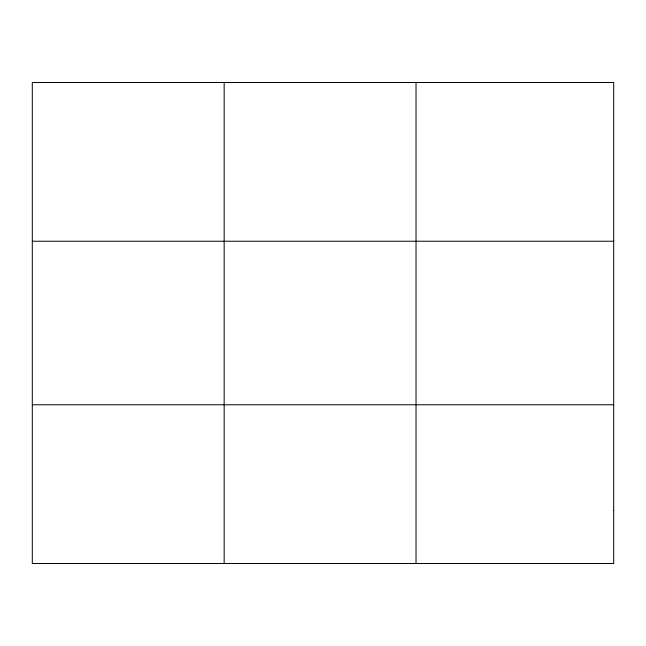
<?xml version="1.0" encoding="UTF-8"?>
<svg xmlns="http://www.w3.org/2000/svg" width="646" height="646" viewBox="0 0 646 646"><rect width="100%" height="100%" fill="white"/><g stroke="black" fill="none" stroke-linecap="round" stroke-linejoin="round"><path stroke-width="0.97" d="M224.162 82.502L224.162 563.498M416.024 82.502L416.024 563.498M32.3 241.233L613.7 241.233M32.3 404.767L613.7 404.767M613.7 510.59L613.7 563.498L32.3 563.498L32.3 82.502L613.7 82.502L613.7 510.59"/></g></svg>
